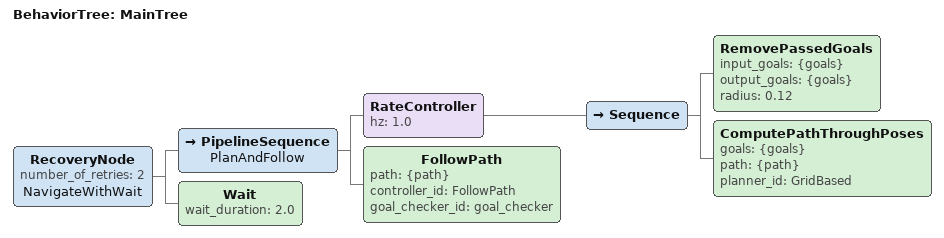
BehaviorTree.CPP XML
<!-- Çoklu hedef arayüzü de aynı sınırlı bekleme davranışını kullanır. -->
<root main_tree_to_execute="MainTree">
  <BehaviorTree ID="MainTree">
    <RecoveryNode number_of_retries="2" name="NavigateWithWait">
      <PipelineSequence name="PlanAndFollow">
        <RateController hz="1.0">
          <Sequence>
            <RemovePassedGoals input_goals="{goals}" output_goals="{goals}" radius="0.12"/>
            <ComputePathThroughPoses goals="{goals}" path="{path}" planner_id="GridBased"/>
          </Sequence>
        </RateController>
        <FollowPath path="{path}" controller_id="FollowPath" goal_checker_id="goal_checker"/>
      </PipelineSequence>
      <Wait wait_duration="2.0"/>
    </RecoveryNode>
  </BehaviorTree>
</root>
